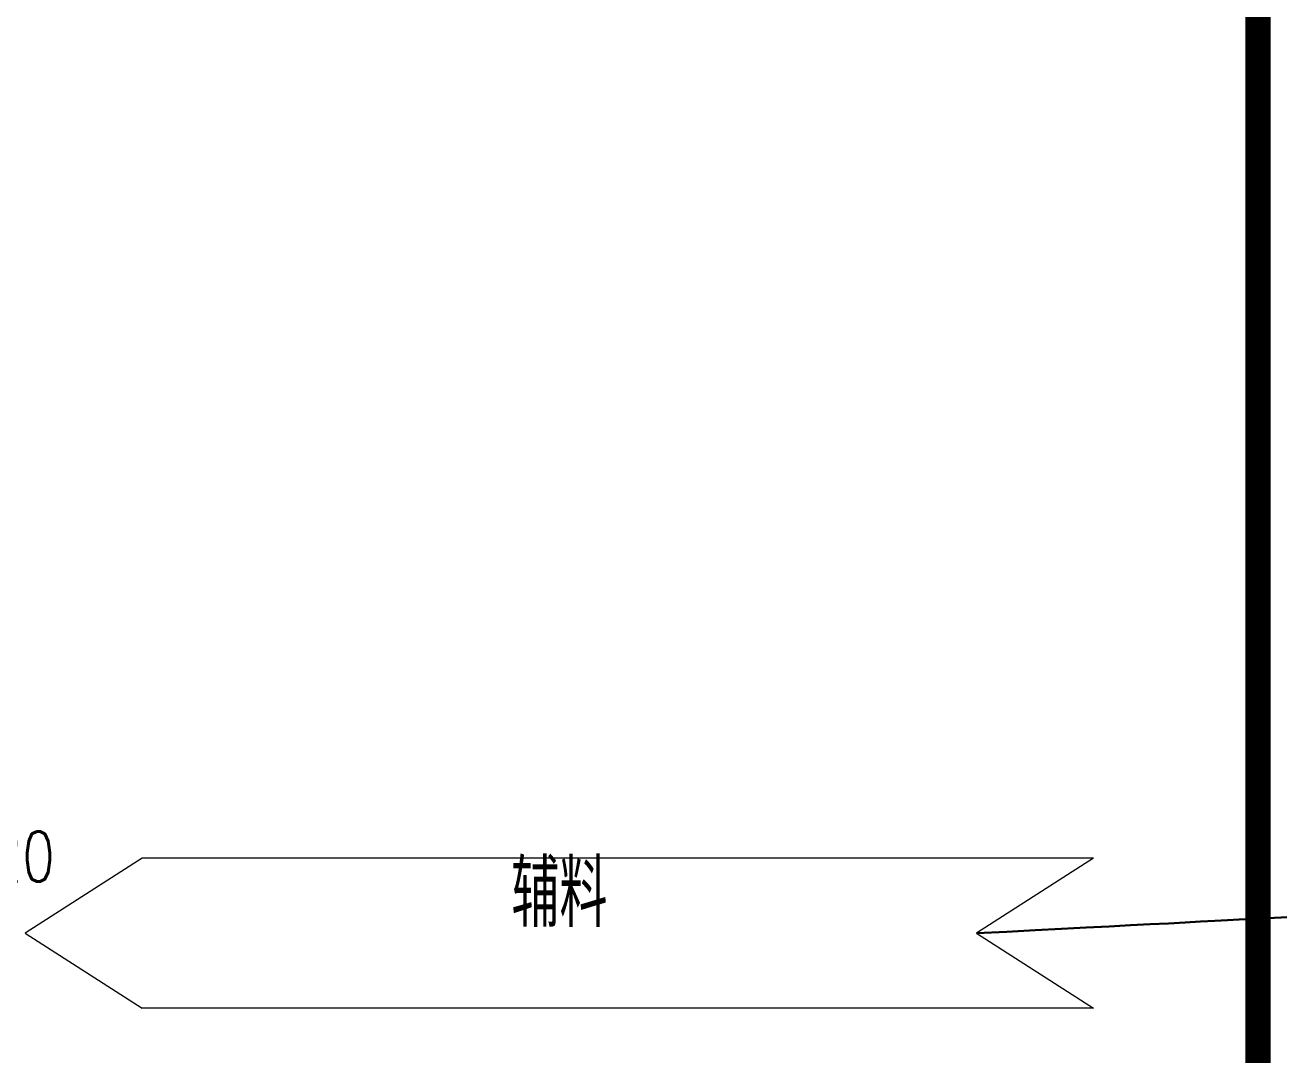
# Model space of a CAD drawing. Header units: inches. Extents: x 11605 to 13264, y 22375 to 23337.
# Drawn here: x 13107.3 to 13182.4, y 22703.6 to 22765.3 of the extents above; entities that cross this region are included whole.
import ezdxf
from ezdxf.enums import TextEntityAlignment as Align

# ---------------------------------------------------------------- set-up
doc = ezdxf.new("R2010")
doc.units = ezdxf.units.IN
doc.header["$MEASUREMENT"] = 0
doc.linetypes.add('DASHDOT2', pattern=[12.7, 6.35, -3.175, 0, -3.175])
doc.layers.add('19 Pipe Process', color=30, linetype='Continuous', lineweight=30)
doc.layers.add('31 Equipment', color=7, linetype='Continuous', lineweight=9)
for name, color, linetype in [('MATERIEL-DIVERS', 7, 'Continuous'), ('REPERES', 7, 'Continuous'), ('Skid', 5, 'Continuous'), ('TEXTES', 7, 'Continuous')]:
    doc.layers.add(name, color=color, linetype=linetype)
doc.layers.get('REPERES').off()
doc.styles.add('ROMANS', font='ROMANS.SHX')
doc.styles.add('USER1', font='TXT.SHX', dxfattribs={"bigfont": 'gbcbig.shx'})

# ---------------------------------------------------------------- blocks, each defined once
blk = doc.blocks.new('APV-SIGN-ARW-DWG-1')
at = {"layer": '31 Equipment'}
for p, q in [((-32.003, 4.494), (25, 4.494)), ((-32.003, 4.494), (-25, 0)), ((25, 4.494), (32.003, 0)), ((-25, 0), (-32.003, -4.494)), ((32.003, 0), (25, -4.494)), ((-32.003, -4.494), (25, -4.494))]:
    blk.add_line(p, q, dxfattribs=at)
at = {"layer": '31 Equipment', "style": 'ROMANS', "width": 0.8}
for tag, p in [('TEXT1', (0, 0.372)), ('TEXT2', (0, -3.628))]:
    blk.add_attdef(tag, text='', height=3, dxfattribs=at).set_placement(p, align=Align.CENTER)
blk = doc.blocks.new('REPNORM')
at = {"layer": 'TEXTES', "style": 'ROMANS', "width": 0.75}
for tag, p in [('ZONE', (-9.75, -1.25)), ('SOUSZONE', (-5.25, -1.25)), ('ELEMENT', (0, -1.25)), ('NUM', (4.5, -1.25))]:
    blk.add_attdef(tag, p, '', height=3, dxfattribs=at)

msp = doc.modelspace()

# ---------------------------------------------------------------- linework, layer by layer
at = {"layer": '19 Pipe Process'}
msp.add_open_spline([(13217.811, 22738.226), (13198.123, 22732.443), (13196.623, 22714.943), (13184.123, 22711.943), (13164.267, 22710.914)], degree=3, knots=[101.286095, 101.286095, 101.286095, 101.286095, 173.099523, 173.466632, 173.466632, 173.466632, 173.466632], dxfattribs=at)
at = {"layer": 'Skid', "linetype": 'DASHDOT2', "ltscale": 3, "const_width": 1.5}
msp.add_lwpolyline([(13181.123, 22873.749), (12782.409, 22873.749), (12782.409, 22595.849), (13181.123, 22595.849)], close=True, dxfattribs=at)

# ---------------------------------------------------------------- block references
at = {"layer": 'MATERIEL-DIVERS'}
ref = msp.add_blockref('APV-SIGN-ARW-DWG-1', (13139.267, 22710.914), dxfattribs=dict(at, xscale=-1))
ref.add_attrib('TEXT1', '辅料', dxfattribs={"layer": '31 Equipment', "height": 4, "style": 'USER1'}).set_placement((13139.267, 22711.287), align=Align.CENTER)
at = {"layer": 'REPERES'}
msp.add_blockref('REPNORM', (13100.659, 22715.265), dxfattribs=at).add_auto_attribs({'ZONE': 'M3', 'SOUSZONE': 'I1', 'ELEMENT': 'ZS', 'NUM': '20'})

doc.saveas('drawing.dxf')
